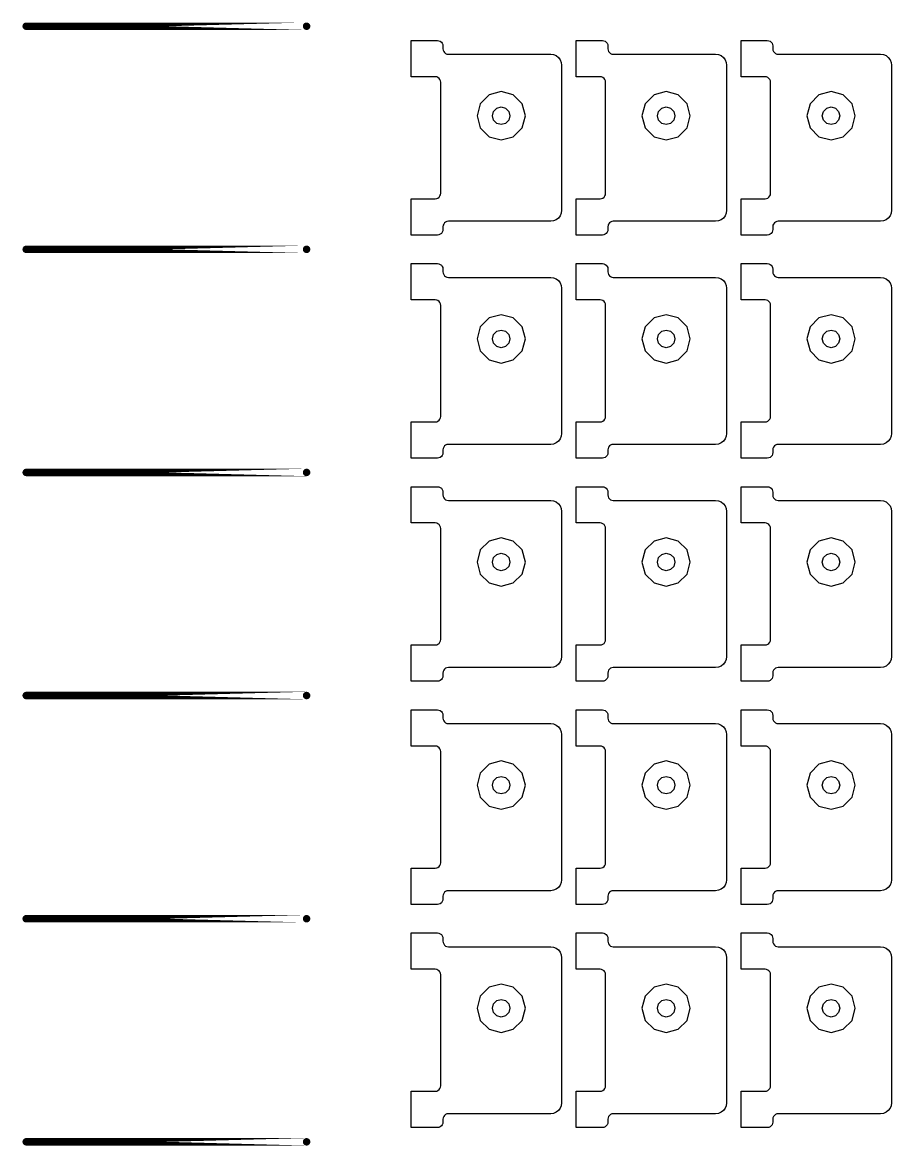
# Model space of a CAD drawing. Extents: x 11 to 212, y 11 to 212.
# Drawn here: x 46.96 to 56.26, y 72.95 to 84.97 of the extents above; entities that cross this region are included whole.
import ezdxf

# ---------------------------------------------------------------- set-up
doc = ezdxf.new("R2010")
doc.units = 0
doc.layers.get('0').update_dxf_attribs({"linetype": 'continuous'})
doc.layers.add('G', color=7, linetype='continuous')

# ---------------------------------------------------------------- blocks, each defined once
blk = doc.blocks.new('cutlineendpoint')
at = {"const_width": 0.04}
blk.add_lwpolyline([(-0.02, 0, 1), (0.02, 0, 1)], format="xyb", close=True, dxfattribs=at)

msp = doc.modelspace()

# ---------------------------------------------------------------- linework, layer by layer
at = {"layer": 'G', "const_width": 0.08}
for points in [[(50, 84.929), (47, 84.929)], [(50, 82.541), (47, 82.541)], [(50, 80.153), (47, 80.153)], [(50, 77.765), (47, 77.765)], [(50, 75.376), (47, 75.376)], [(50, 72.988), (47, 72.988)]]:
    msp.add_lwpolyline(points, close=True, dxfattribs=at)
at = {"layer": 'G'}
for points in [[(51.376, 83.082), (51.392, 83.084), (51.406, 83.09), (51.418, 83.1), (51.427, 83.112), (51.433, 83.126), (51.435, 83.141), (51.435, 84.329), (51.433, 84.345), (51.427, 84.359), (51.418, 84.371), (51.406, 84.38), (51.392, 84.386), (51.376, 84.388), (51.12, 84.388), (51.12, 84.776), (51.4, 84.776), (51.415, 84.774), (51.429, 84.769), (51.442, 84.759), (51.451, 84.747), (51.457, 84.733), (51.459, 84.718), (51.459, 84.688), (51.461, 84.673), (51.467, 84.659), (51.476, 84.647), (51.488, 84.637), (51.502, 84.631), (51.518, 84.629), (52.612, 84.629), (52.642, 84.625), (52.671, 84.614), (52.695, 84.595), (52.714, 84.571), (52.725, 84.542), (52.729, 84.512), (52.729, 82.959), (52.725, 82.928), (52.714, 82.9), (52.695, 82.876), (52.671, 82.857), (52.642, 82.845), (52.612, 82.841), (51.518, 82.841), (51.502, 82.839), (51.488, 82.833), (51.476, 82.824), (51.467, 82.812), (51.461, 82.798), (51.459, 82.782), (51.459, 82.753), (51.457, 82.738), (51.451, 82.724), (51.442, 82.711), (51.429, 82.702), (51.415, 82.696), (51.4, 82.694), (51.12, 82.694), (51.12, 83.082)], [(53.141, 83.082), (53.156, 83.084), (53.171, 83.09), (53.183, 83.1), (53.192, 83.112), (53.198, 83.126), (53.2, 83.141), (53.2, 84.329), (53.198, 84.345), (53.192, 84.359), (53.183, 84.371), (53.171, 84.38), (53.156, 84.386), (53.141, 84.388), (52.885, 84.388), (52.885, 84.776), (53.165, 84.776), (53.18, 84.774), (53.194, 84.769), (53.206, 84.759), (53.216, 84.747), (53.222, 84.733), (53.224, 84.718), (53.224, 84.688), (53.226, 84.673), (53.231, 84.659), (53.241, 84.647), (53.253, 84.637), (53.267, 84.631), (53.282, 84.629), (54.376, 84.629), (54.407, 84.625), (54.435, 84.614), (54.46, 84.595), (54.478, 84.571), (54.49, 84.542), (54.494, 84.512), (54.494, 82.959), (54.49, 82.928), (54.478, 82.9), (54.46, 82.876), (54.435, 82.857), (54.407, 82.845), (54.376, 82.841), (53.282, 82.841), (53.267, 82.839), (53.253, 82.833), (53.241, 82.824), (53.231, 82.812), (53.226, 82.798), (53.224, 82.782), (53.224, 82.753), (53.222, 82.738), (53.216, 82.724), (53.206, 82.711), (53.194, 82.702), (53.18, 82.696), (53.165, 82.694), (52.885, 82.694), (52.885, 83.082)], [(54.906, 83.082), (54.921, 83.084), (54.935, 83.09), (54.947, 83.1), (54.957, 83.112), (54.963, 83.126), (54.965, 83.141), (54.965, 84.329), (54.963, 84.345), (54.957, 84.359), (54.947, 84.371), (54.935, 84.38), (54.921, 84.386), (54.906, 84.388), (54.649, 84.388), (54.649, 84.776), (54.929, 84.776), (54.945, 84.774), (54.959, 84.769), (54.971, 84.759), (54.98, 84.747), (54.986, 84.733), (54.988, 84.718), (54.988, 84.688), (54.99, 84.673), (54.996, 84.659), (55.005, 84.647), (55.018, 84.637), (55.032, 84.631), (55.047, 84.629), (56.141, 84.629), (56.172, 84.625), (56.2, 84.614), (56.224, 84.595), (56.243, 84.571), (56.255, 84.542), (56.259, 84.512), (56.259, 82.959), (56.255, 82.928), (56.243, 82.9), (56.224, 82.876), (56.2, 82.857), (56.172, 82.845), (56.141, 82.841), (55.047, 82.841), (55.032, 82.839), (55.018, 82.833), (55.005, 82.824), (54.996, 82.812), (54.99, 82.798), (54.988, 82.782), (54.988, 82.753), (54.986, 82.738), (54.98, 82.724), (54.971, 82.711), (54.959, 82.702), (54.945, 82.696), (54.929, 82.694), (54.649, 82.694), (54.649, 83.082)], [(52.307, 83.841), (52.341, 83.971), (52.307, 84.1), (52.212, 84.195), (52.082, 84.229), (51.953, 84.195), (51.858, 84.1), (51.824, 83.971), (51.858, 83.841), (51.953, 83.746), (52.082, 83.712), (52.212, 83.746)], [(54.071, 83.841), (54.106, 83.971), (54.071, 84.1), (53.976, 84.195), (53.847, 84.229), (53.718, 84.195), (53.623, 84.1), (53.588, 83.971), (53.623, 83.841), (53.718, 83.746), (53.847, 83.712), (53.976, 83.746)], [(55.836, 83.841), (55.871, 83.971), (55.836, 84.1), (55.741, 84.195), (55.612, 84.229), (55.482, 84.195), (55.388, 84.1), (55.353, 83.971), (55.388, 83.841), (55.482, 83.746), (55.612, 83.712), (55.741, 83.746)], [(52.176, 83.971), (52.164, 83.924), (52.129, 83.889), (52.082, 83.876), (52.035, 83.889), (52.001, 83.924), (51.988, 83.971), (52.001, 84.018), (52.035, 84.052), (52.082, 84.065), (52.129, 84.052), (52.164, 84.018)], [(53.941, 83.971), (53.929, 83.924), (53.894, 83.889), (53.847, 83.876), (53.8, 83.889), (53.766, 83.924), (53.753, 83.971), (53.766, 84.018), (53.8, 84.052), (53.847, 84.065), (53.894, 84.052), (53.929, 84.018)], [(55.706, 83.971), (55.693, 83.924), (55.659, 83.889), (55.612, 83.876), (55.565, 83.889), (55.53, 83.924), (55.518, 83.971), (55.53, 84.018), (55.565, 84.052), (55.612, 84.065), (55.659, 84.052), (55.693, 84.018)], [(51.376, 80.694), (51.392, 80.696), (51.406, 80.702), (51.418, 80.711), (51.427, 80.724), (51.433, 80.738), (51.435, 80.753), (51.435, 81.941), (51.433, 81.956), (51.427, 81.971), (51.418, 81.983), (51.406, 81.992), (51.392, 81.998), (51.376, 82), (51.12, 82), (51.12, 82.388), (51.4, 82.388), (51.415, 82.386), (51.429, 82.38), (51.442, 82.371), (51.451, 82.359), (51.457, 82.345), (51.459, 82.329), (51.459, 82.3), (51.461, 82.285), (51.467, 82.271), (51.476, 82.258), (51.488, 82.249), (51.502, 82.243), (51.518, 82.241), (52.612, 82.241), (52.642, 82.237), (52.671, 82.225), (52.695, 82.207), (52.714, 82.182), (52.725, 82.154), (52.729, 82.124), (52.729, 80.571), (52.725, 80.54), (52.714, 80.512), (52.695, 80.487), (52.671, 80.469), (52.642, 80.457), (52.612, 80.453), (51.518, 80.453), (51.502, 80.451), (51.488, 80.445), (51.476, 80.436), (51.467, 80.424), (51.461, 80.409), (51.459, 80.394), (51.459, 80.365), (51.457, 80.349), (51.451, 80.335), (51.442, 80.323), (51.429, 80.314), (51.415, 80.308), (51.4, 80.306), (51.12, 80.306), (51.12, 80.694)], [(53.141, 80.694), (53.156, 80.696), (53.171, 80.702), (53.183, 80.711), (53.192, 80.724), (53.198, 80.738), (53.2, 80.753), (53.2, 81.941), (53.198, 81.956), (53.192, 81.971), (53.183, 81.983), (53.171, 81.992), (53.156, 81.998), (53.141, 82), (52.885, 82), (52.885, 82.388), (53.165, 82.388), (53.18, 82.386), (53.194, 82.38), (53.206, 82.371), (53.216, 82.359), (53.222, 82.345), (53.224, 82.329), (53.224, 82.3), (53.226, 82.285), (53.231, 82.271), (53.241, 82.258), (53.253, 82.249), (53.267, 82.243), (53.282, 82.241), (54.376, 82.241), (54.407, 82.237), (54.435, 82.225), (54.46, 82.207), (54.478, 82.182), (54.49, 82.154), (54.494, 82.124), (54.494, 80.571), (54.49, 80.54), (54.478, 80.512), (54.46, 80.487), (54.435, 80.469), (54.407, 80.457), (54.376, 80.453), (53.282, 80.453), (53.267, 80.451), (53.253, 80.445), (53.241, 80.436), (53.231, 80.424), (53.226, 80.409), (53.224, 80.394), (53.224, 80.365), (53.222, 80.349), (53.216, 80.335), (53.206, 80.323), (53.194, 80.314), (53.18, 80.308), (53.165, 80.306), (52.885, 80.306), (52.885, 80.694)], [(54.906, 80.694), (54.921, 80.696), (54.935, 80.702), (54.947, 80.711), (54.957, 80.724), (54.963, 80.738), (54.965, 80.753), (54.965, 81.941), (54.963, 81.956), (54.957, 81.971), (54.947, 81.983), (54.935, 81.992), (54.921, 81.998), (54.906, 82), (54.649, 82), (54.649, 82.388), (54.929, 82.388), (54.945, 82.386), (54.959, 82.38), (54.971, 82.371), (54.98, 82.359), (54.986, 82.345), (54.988, 82.329), (54.988, 82.3), (54.99, 82.285), (54.996, 82.271), (55.005, 82.258), (55.018, 82.249), (55.032, 82.243), (55.047, 82.241), (56.141, 82.241), (56.172, 82.237), (56.2, 82.225), (56.224, 82.207), (56.243, 82.182), (56.255, 82.154), (56.259, 82.124), (56.259, 80.571), (56.255, 80.54), (56.243, 80.512), (56.224, 80.487), (56.2, 80.469), (56.172, 80.457), (56.141, 80.453), (55.047, 80.453), (55.032, 80.451), (55.018, 80.445), (55.005, 80.436), (54.996, 80.424), (54.99, 80.409), (54.988, 80.394), (54.988, 80.365), (54.986, 80.349), (54.98, 80.335), (54.971, 80.323), (54.959, 80.314), (54.945, 80.308), (54.929, 80.306), (54.649, 80.306), (54.649, 80.694)], [(52.307, 81.453), (52.341, 81.582), (52.307, 81.712), (52.212, 81.807), (52.082, 81.841), (51.953, 81.807), (51.858, 81.712), (51.824, 81.582), (51.858, 81.453), (51.953, 81.358), (52.082, 81.324), (52.212, 81.358)], [(54.071, 81.453), (54.106, 81.582), (54.071, 81.712), (53.976, 81.807), (53.847, 81.841), (53.718, 81.807), (53.623, 81.712), (53.588, 81.582), (53.623, 81.453), (53.718, 81.358), (53.847, 81.324), (53.976, 81.358)], [(55.836, 81.453), (55.871, 81.582), (55.836, 81.712), (55.741, 81.807), (55.612, 81.841), (55.482, 81.807), (55.388, 81.712), (55.353, 81.582), (55.388, 81.453), (55.482, 81.358), (55.612, 81.324), (55.741, 81.358)], [(52.176, 81.582), (52.164, 81.535), (52.129, 81.501), (52.082, 81.488), (52.035, 81.501), (52.001, 81.535), (51.988, 81.582), (52.001, 81.629), (52.035, 81.664), (52.082, 81.676), (52.129, 81.664), (52.164, 81.629)], [(53.941, 81.582), (53.929, 81.535), (53.894, 81.501), (53.847, 81.488), (53.8, 81.501), (53.766, 81.535), (53.753, 81.582), (53.766, 81.629), (53.8, 81.664), (53.847, 81.676), (53.894, 81.664), (53.929, 81.629)], [(55.706, 81.582), (55.693, 81.535), (55.659, 81.501), (55.612, 81.488), (55.565, 81.501), (55.53, 81.535), (55.518, 81.582), (55.53, 81.629), (55.565, 81.664), (55.612, 81.676), (55.659, 81.664), (55.693, 81.629)], [(51.376, 78.306), (51.392, 78.308), (51.406, 78.314), (51.418, 78.323), (51.427, 78.335), (51.433, 78.349), (51.435, 78.365), (51.435, 79.553), (51.433, 79.568), (51.427, 79.582), (51.418, 79.595), (51.406, 79.604), (51.392, 79.61), (51.376, 79.612), (51.12, 79.612), (51.12, 80), (51.4, 80), (51.415, 79.998), (51.429, 79.992), (51.442, 79.983), (51.451, 79.971), (51.457, 79.956), (51.459, 79.941), (51.459, 79.912), (51.461, 79.897), (51.467, 79.882), (51.476, 79.87), (51.488, 79.861), (51.502, 79.855), (51.518, 79.853), (52.612, 79.853), (52.642, 79.849), (52.671, 79.837), (52.695, 79.818), (52.714, 79.794), (52.725, 79.766), (52.729, 79.735), (52.729, 78.182), (52.725, 78.152), (52.714, 78.124), (52.695, 78.099), (52.671, 78.08), (52.642, 78.069), (52.612, 78.065), (51.518, 78.065), (51.502, 78.063), (51.488, 78.057), (51.476, 78.047), (51.467, 78.035), (51.461, 78.021), (51.459, 78.006), (51.459, 77.976), (51.457, 77.961), (51.451, 77.947), (51.442, 77.935), (51.429, 77.926), (51.415, 77.92), (51.4, 77.918), (51.12, 77.918), (51.12, 78.306)], [(53.141, 78.306), (53.156, 78.308), (53.171, 78.314), (53.183, 78.323), (53.192, 78.335), (53.198, 78.349), (53.2, 78.365), (53.2, 79.553), (53.198, 79.568), (53.192, 79.582), (53.183, 79.595), (53.171, 79.604), (53.156, 79.61), (53.141, 79.612), (52.885, 79.612), (52.885, 80), (53.165, 80), (53.18, 79.998), (53.194, 79.992), (53.206, 79.983), (53.216, 79.971), (53.222, 79.956), (53.224, 79.941), (53.224, 79.912), (53.226, 79.897), (53.231, 79.882), (53.241, 79.87), (53.253, 79.861), (53.267, 79.855), (53.282, 79.853), (54.376, 79.853), (54.407, 79.849), (54.435, 79.837), (54.46, 79.818), (54.478, 79.794), (54.49, 79.766), (54.494, 79.735), (54.494, 78.182), (54.49, 78.152), (54.478, 78.124), (54.46, 78.099), (54.435, 78.08), (54.407, 78.069), (54.376, 78.065), (53.282, 78.065), (53.267, 78.063), (53.253, 78.057), (53.241, 78.047), (53.231, 78.035), (53.226, 78.021), (53.224, 78.006), (53.224, 77.976), (53.222, 77.961), (53.216, 77.947), (53.206, 77.935), (53.194, 77.926), (53.18, 77.92), (53.165, 77.918), (52.885, 77.918), (52.885, 78.306)], [(54.906, 78.306), (54.921, 78.308), (54.935, 78.314), (54.947, 78.323), (54.957, 78.335), (54.963, 78.349), (54.965, 78.365), (54.965, 79.553), (54.963, 79.568), (54.957, 79.582), (54.947, 79.595), (54.935, 79.604), (54.921, 79.61), (54.906, 79.612), (54.649, 79.612), (54.649, 80), (54.929, 80), (54.945, 79.998), (54.959, 79.992), (54.971, 79.983), (54.98, 79.971), (54.986, 79.956), (54.988, 79.941), (54.988, 79.912), (54.99, 79.897), (54.996, 79.882), (55.005, 79.87), (55.018, 79.861), (55.032, 79.855), (55.047, 79.853), (56.141, 79.853), (56.172, 79.849), (56.2, 79.837), (56.224, 79.818), (56.243, 79.794), (56.255, 79.766), (56.259, 79.735), (56.259, 78.182), (56.255, 78.152), (56.243, 78.124), (56.224, 78.099), (56.2, 78.08), (56.172, 78.069), (56.141, 78.065), (55.047, 78.065), (55.032, 78.063), (55.018, 78.057), (55.005, 78.047), (54.996, 78.035), (54.99, 78.021), (54.988, 78.006), (54.988, 77.976), (54.986, 77.961), (54.98, 77.947), (54.971, 77.935), (54.959, 77.926), (54.945, 77.92), (54.929, 77.918), (54.649, 77.918), (54.649, 78.306)], [(52.307, 79.065), (52.341, 79.194), (52.307, 79.324), (52.212, 79.418), (52.082, 79.453), (51.953, 79.418), (51.858, 79.324), (51.824, 79.194), (51.858, 79.065), (51.953, 78.97), (52.082, 78.935), (52.212, 78.97)], [(54.071, 79.065), (54.106, 79.194), (54.071, 79.324), (53.976, 79.418), (53.847, 79.453), (53.718, 79.418), (53.623, 79.324), (53.588, 79.194), (53.623, 79.065), (53.718, 78.97), (53.847, 78.935), (53.976, 78.97)], [(55.836, 79.065), (55.871, 79.194), (55.836, 79.324), (55.741, 79.418), (55.612, 79.453), (55.482, 79.418), (55.388, 79.324), (55.353, 79.194), (55.388, 79.065), (55.482, 78.97), (55.612, 78.935), (55.741, 78.97)], [(52.176, 79.194), (52.164, 79.147), (52.129, 79.113), (52.082, 79.1), (52.035, 79.113), (52.001, 79.147), (51.988, 79.194), (52.001, 79.241), (52.035, 79.276), (52.082, 79.288), (52.129, 79.276), (52.164, 79.241)], [(53.941, 79.194), (53.929, 79.147), (53.894, 79.113), (53.847, 79.1), (53.8, 79.113), (53.766, 79.147), (53.753, 79.194), (53.766, 79.241), (53.8, 79.276), (53.847, 79.288), (53.894, 79.276), (53.929, 79.241)], [(55.706, 79.194), (55.693, 79.147), (55.659, 79.113), (55.612, 79.1), (55.565, 79.113), (55.53, 79.147), (55.518, 79.194), (55.53, 79.241), (55.565, 79.276), (55.612, 79.288), (55.659, 79.276), (55.693, 79.241)], [(51.376, 75.918), (51.392, 75.92), (51.406, 75.926), (51.418, 75.935), (51.427, 75.947), (51.433, 75.961), (51.435, 75.976), (51.435, 77.165), (51.433, 77.18), (51.427, 77.194), (51.418, 77.206), (51.406, 77.216), (51.392, 77.222), (51.376, 77.224), (51.12, 77.224), (51.12, 77.612), (51.4, 77.612), (51.415, 77.61), (51.429, 77.604), (51.442, 77.595), (51.451, 77.582), (51.457, 77.568), (51.459, 77.553), (51.459, 77.524), (51.461, 77.508), (51.467, 77.494), (51.476, 77.482), (51.488, 77.473), (51.502, 77.467), (51.518, 77.465), (52.612, 77.465), (52.642, 77.461), (52.671, 77.449), (52.695, 77.43), (52.714, 77.406), (52.725, 77.378), (52.729, 77.347), (52.729, 75.794), (52.725, 75.764), (52.714, 75.735), (52.695, 75.711), (52.671, 75.692), (52.642, 75.68), (52.612, 75.676), (51.518, 75.676), (51.502, 75.674), (51.488, 75.669), (51.476, 75.659), (51.467, 75.647), (51.461, 75.633), (51.459, 75.618), (51.459, 75.588), (51.457, 75.573), (51.451, 75.559), (51.442, 75.547), (51.429, 75.537), (51.415, 75.531), (51.4, 75.529), (51.12, 75.529), (51.12, 75.918)], [(53.141, 75.918), (53.156, 75.92), (53.171, 75.926), (53.183, 75.935), (53.192, 75.947), (53.198, 75.961), (53.2, 75.976), (53.2, 77.165), (53.198, 77.18), (53.192, 77.194), (53.183, 77.206), (53.171, 77.216), (53.156, 77.222), (53.141, 77.224), (52.885, 77.224), (52.885, 77.612), (53.165, 77.612), (53.18, 77.61), (53.194, 77.604), (53.206, 77.595), (53.216, 77.582), (53.222, 77.568), (53.224, 77.553), (53.224, 77.524), (53.226, 77.508), (53.231, 77.494), (53.241, 77.482), (53.253, 77.473), (53.267, 77.467), (53.282, 77.465), (54.376, 77.465), (54.407, 77.461), (54.435, 77.449), (54.46, 77.43), (54.478, 77.406), (54.49, 77.378), (54.494, 77.347), (54.494, 75.794), (54.49, 75.764), (54.478, 75.735), (54.46, 75.711), (54.435, 75.692), (54.407, 75.68), (54.376, 75.676), (53.282, 75.676), (53.267, 75.674), (53.253, 75.669), (53.241, 75.659), (53.231, 75.647), (53.226, 75.633), (53.224, 75.618), (53.224, 75.588), (53.222, 75.573), (53.216, 75.559), (53.206, 75.547), (53.194, 75.537), (53.18, 75.531), (53.165, 75.529), (52.885, 75.529), (52.885, 75.918)], [(54.906, 75.918), (54.921, 75.92), (54.935, 75.926), (54.947, 75.935), (54.957, 75.947), (54.963, 75.961), (54.965, 75.976), (54.965, 77.165), (54.963, 77.18), (54.957, 77.194), (54.947, 77.206), (54.935, 77.216), (54.921, 77.222), (54.906, 77.224), (54.649, 77.224), (54.649, 77.612), (54.929, 77.612), (54.945, 77.61), (54.959, 77.604), (54.971, 77.595), (54.98, 77.582), (54.986, 77.568), (54.988, 77.553), (54.988, 77.524), (54.99, 77.508), (54.996, 77.494), (55.005, 77.482), (55.018, 77.473), (55.032, 77.467), (55.047, 77.465), (56.141, 77.465), (56.172, 77.461), (56.2, 77.449), (56.224, 77.43), (56.243, 77.406), (56.255, 77.378), (56.259, 77.347), (56.259, 75.794), (56.255, 75.764), (56.243, 75.735), (56.224, 75.711), (56.2, 75.692), (56.172, 75.68), (56.141, 75.676), (55.047, 75.676), (55.032, 75.674), (55.018, 75.669), (55.005, 75.659), (54.996, 75.647), (54.99, 75.633), (54.988, 75.618), (54.988, 75.588), (54.986, 75.573), (54.98, 75.559), (54.971, 75.547), (54.959, 75.537), (54.945, 75.531), (54.929, 75.529), (54.649, 75.529), (54.649, 75.918)], [(52.307, 76.676), (52.341, 76.806), (52.307, 76.935), (52.212, 77.03), (52.082, 77.065), (51.953, 77.03), (51.858, 76.935), (51.824, 76.806), (51.858, 76.676), (51.953, 76.582), (52.082, 76.547), (52.212, 76.582)], [(54.071, 76.676), (54.106, 76.806), (54.071, 76.935), (53.976, 77.03), (53.847, 77.065), (53.718, 77.03), (53.623, 76.935), (53.588, 76.806), (53.623, 76.676), (53.718, 76.582), (53.847, 76.547), (53.976, 76.582)], [(55.836, 76.676), (55.871, 76.806), (55.836, 76.935), (55.741, 77.03), (55.612, 77.065), (55.482, 77.03), (55.388, 76.935), (55.353, 76.806), (55.388, 76.676), (55.482, 76.582), (55.612, 76.547), (55.741, 76.582)], [(52.176, 76.806), (52.164, 76.759), (52.129, 76.724), (52.082, 76.712), (52.035, 76.724), (52.001, 76.759), (51.988, 76.806), (52.001, 76.853), (52.035, 76.887), (52.082, 76.9), (52.129, 76.887), (52.164, 76.853)], [(53.941, 76.806), (53.929, 76.759), (53.894, 76.724), (53.847, 76.712), (53.8, 76.724), (53.766, 76.759), (53.753, 76.806), (53.766, 76.853), (53.8, 76.887), (53.847, 76.9), (53.894, 76.887), (53.929, 76.853)], [(55.706, 76.806), (55.693, 76.759), (55.659, 76.724), (55.612, 76.712), (55.565, 76.724), (55.53, 76.759), (55.518, 76.806), (55.53, 76.853), (55.565, 76.887), (55.612, 76.9), (55.659, 76.887), (55.693, 76.853)], [(51.376, 73.529), (51.392, 73.531), (51.406, 73.537), (51.418, 73.547), (51.427, 73.559), (51.433, 73.573), (51.435, 73.588), (51.435, 74.776), (51.433, 74.792), (51.427, 74.806), (51.418, 74.818), (51.406, 74.827), (51.392, 74.833), (51.376, 74.835), (51.12, 74.835), (51.12, 75.224), (51.4, 75.224), (51.415, 75.222), (51.429, 75.216), (51.442, 75.206), (51.451, 75.194), (51.457, 75.18), (51.459, 75.165), (51.459, 75.135), (51.461, 75.12), (51.467, 75.106), (51.476, 75.094), (51.488, 75.084), (51.502, 75.078), (51.518, 75.076), (52.612, 75.076), (52.642, 75.072), (52.671, 75.061), (52.695, 75.042), (52.714, 75.018), (52.725, 74.989), (52.729, 74.959), (52.729, 73.406), (52.725, 73.375), (52.714, 73.347), (52.695, 73.323), (52.671, 73.304), (52.642, 73.292), (52.612, 73.288), (51.518, 73.288), (51.502, 73.286), (51.488, 73.28), (51.476, 73.271), (51.467, 73.259), (51.461, 73.245), (51.459, 73.229), (51.459, 73.2), (51.457, 73.185), (51.451, 73.171), (51.442, 73.158), (51.429, 73.149), (51.415, 73.143), (51.4, 73.141), (51.12, 73.141), (51.12, 73.529)], [(53.141, 73.529), (53.156, 73.531), (53.171, 73.537), (53.183, 73.547), (53.192, 73.559), (53.198, 73.573), (53.2, 73.588), (53.2, 74.776), (53.198, 74.792), (53.192, 74.806), (53.183, 74.818), (53.171, 74.827), (53.156, 74.833), (53.141, 74.835), (52.885, 74.835), (52.885, 75.224), (53.165, 75.224), (53.18, 75.222), (53.194, 75.216), (53.206, 75.206), (53.216, 75.194), (53.222, 75.18), (53.224, 75.165), (53.224, 75.135), (53.226, 75.12), (53.231, 75.106), (53.241, 75.094), (53.253, 75.084), (53.267, 75.078), (53.282, 75.076), (54.376, 75.076), (54.407, 75.072), (54.435, 75.061), (54.46, 75.042), (54.478, 75.018), (54.49, 74.989), (54.494, 74.959), (54.494, 73.406), (54.49, 73.375), (54.478, 73.347), (54.46, 73.323), (54.435, 73.304), (54.407, 73.292), (54.376, 73.288), (53.282, 73.288), (53.267, 73.286), (53.253, 73.28), (53.241, 73.271), (53.231, 73.259), (53.226, 73.245), (53.224, 73.229), (53.224, 73.2), (53.222, 73.185), (53.216, 73.171), (53.206, 73.158), (53.194, 73.149), (53.18, 73.143), (53.165, 73.141), (52.885, 73.141), (52.885, 73.529)], [(54.906, 73.529), (54.921, 73.531), (54.935, 73.537), (54.947, 73.547), (54.957, 73.559), (54.963, 73.573), (54.965, 73.588), (54.965, 74.776), (54.963, 74.792), (54.957, 74.806), (54.947, 74.818), (54.935, 74.827), (54.921, 74.833), (54.906, 74.835), (54.649, 74.835), (54.649, 75.224), (54.929, 75.224), (54.945, 75.222), (54.959, 75.216), (54.971, 75.206), (54.98, 75.194), (54.986, 75.18), (54.988, 75.165), (54.988, 75.135), (54.99, 75.12), (54.996, 75.106), (55.005, 75.094), (55.018, 75.084), (55.032, 75.078), (55.047, 75.076), (56.141, 75.076), (56.172, 75.072), (56.2, 75.061), (56.224, 75.042), (56.243, 75.018), (56.255, 74.989), (56.259, 74.959), (56.259, 73.406), (56.255, 73.375), (56.243, 73.347), (56.224, 73.323), (56.2, 73.304), (56.172, 73.292), (56.141, 73.288), (55.047, 73.288), (55.032, 73.286), (55.018, 73.28), (55.005, 73.271), (54.996, 73.259), (54.99, 73.245), (54.988, 73.229), (54.988, 73.2), (54.986, 73.185), (54.98, 73.171), (54.971, 73.158), (54.959, 73.149), (54.945, 73.143), (54.929, 73.141), (54.649, 73.141), (54.649, 73.529)], [(52.307, 74.288), (52.341, 74.418), (52.307, 74.547), (52.212, 74.642), (52.082, 74.676), (51.953, 74.642), (51.858, 74.547), (51.824, 74.418), (51.858, 74.288), (51.953, 74.193), (52.082, 74.159), (52.212, 74.193)], [(54.071, 74.288), (54.106, 74.418), (54.071, 74.547), (53.976, 74.642), (53.847, 74.676), (53.718, 74.642), (53.623, 74.547), (53.588, 74.418), (53.623, 74.288), (53.718, 74.193), (53.847, 74.159), (53.976, 74.193)], [(55.836, 74.288), (55.871, 74.418), (55.836, 74.547), (55.741, 74.642), (55.612, 74.676), (55.482, 74.642), (55.388, 74.547), (55.353, 74.418), (55.388, 74.288), (55.482, 74.193), (55.612, 74.159), (55.741, 74.193)], [(52.176, 74.418), (52.164, 74.371), (52.129, 74.336), (52.082, 74.324), (52.035, 74.336), (52.001, 74.371), (51.988, 74.418), (52.001, 74.465), (52.035, 74.499), (52.082, 74.512), (52.129, 74.499), (52.164, 74.465)], [(53.941, 74.418), (53.929, 74.371), (53.894, 74.336), (53.847, 74.324), (53.8, 74.336), (53.766, 74.371), (53.753, 74.418), (53.766, 74.465), (53.8, 74.499), (53.847, 74.512), (53.894, 74.499), (53.929, 74.465)], [(55.706, 74.418), (55.693, 74.371), (55.659, 74.336), (55.612, 74.324), (55.565, 74.336), (55.53, 74.371), (55.518, 74.418), (55.53, 74.465), (55.565, 74.499), (55.612, 74.512), (55.659, 74.499), (55.693, 74.465)]]:
    msp.add_lwpolyline(points, close=True, dxfattribs=at)

# ---------------------------------------------------------------- block references
for p in [(47, 84.929), (50, 84.929), (47, 82.541), (50, 82.541), (47, 80.153), (50, 80.153), (47, 77.765), (50, 77.765), (47, 75.376), (50, 75.376), (47, 72.988), (50, 72.988)]:
    msp.add_blockref('cutlineendpoint', p, dxfattribs=at)

doc.saveas('drawing.dxf')
